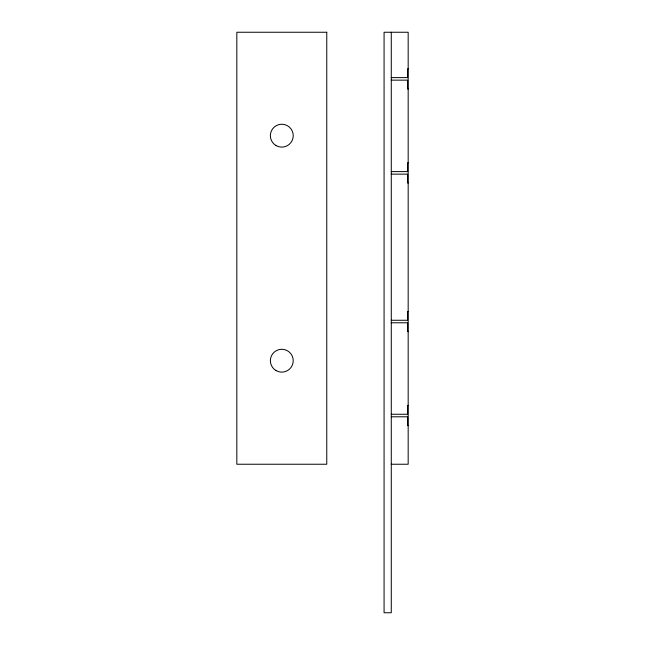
<?xml version="1.0" encoding="UTF-8"?>
<svg xmlns="http://www.w3.org/2000/svg" width="645" height="645" viewBox="0 0 645 645"><rect width="100%" height="100%" fill="white"/><g stroke="black" fill="none" stroke-linecap="round" stroke-linejoin="round"><path stroke-width="0.97" d="M408.172 68.773L407.648 68.773L407.648 77.618L391.273 77.618M391.273 80.149L407.648 80.149L407.648 88.994L408.172 88.994M408.172 162.766L407.648 162.766L407.648 171.61L391.273 171.61M391.273 174.142L407.648 174.142L407.648 182.987L408.172 182.987M408.172 311.422L407.648 311.422L407.648 320.267L391.273 320.267M391.273 322.79L407.648 322.79L407.648 331.643L408.172 331.643M408.172 405.415L407.648 405.415L407.648 414.259L391.273 414.259M391.273 416.791L407.648 416.791L407.648 425.635L408.172 425.635M391.273 464.239L408.172 464.239L408.172 32.25L384.073 32.25L384.073 612.75L391.273 612.75L391.273 32.25M326.765 32.25L236.828 32.25L236.828 464.239L326.765 464.239L326.765 32.25M276.084 370.593A11.425 11.425 0 0 0 293.225 360.7A11.425 11.425 0 0 0 276.084 350.799A11.425 11.425 0 0 0 276.084 370.593M276.084 145.577A11.425 11.425 0 0 0 293.225 135.676A11.425 11.425 0 0 0 276.084 125.775A11.425 11.425 0 0 0 276.084 145.577"/></g></svg>
